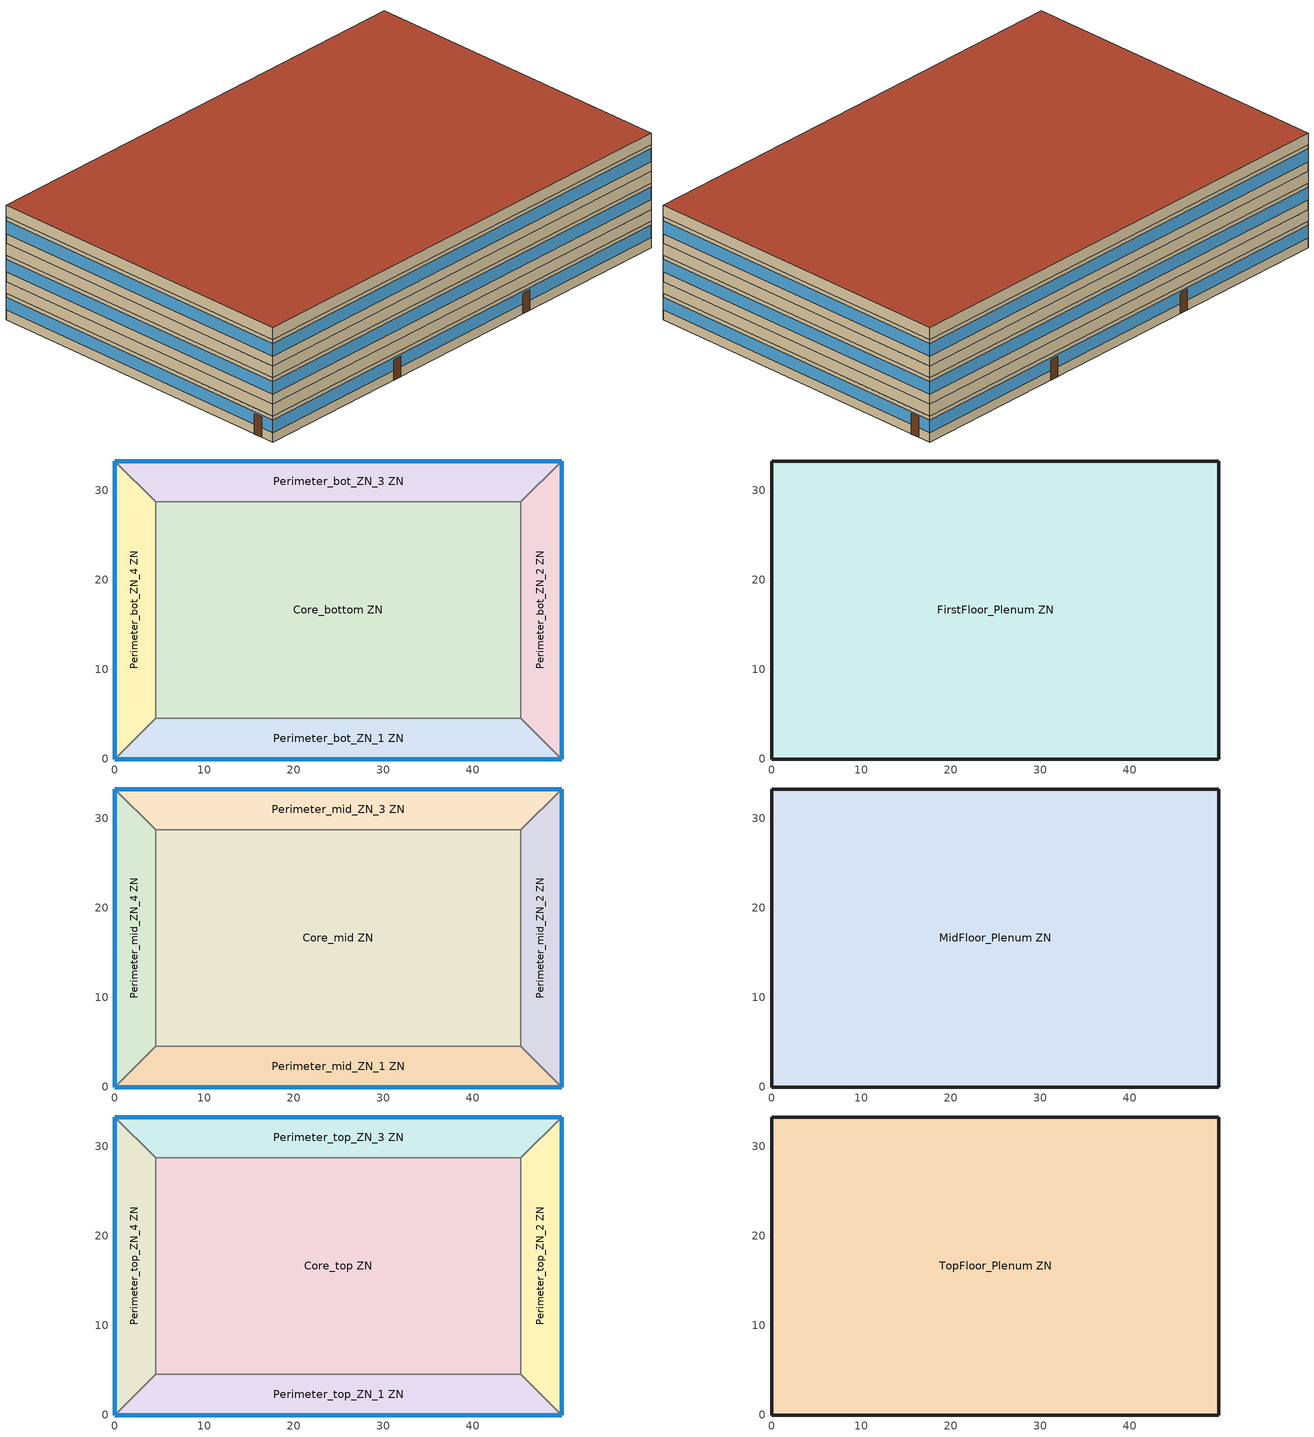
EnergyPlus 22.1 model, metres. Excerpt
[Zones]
Core_bottom ZN
 floor ground (Foundation F 126 Perim 0 Area 98354): 45.34,28.7 45.34,4.57 4.57,4.57 4.57,28.7 z0
 wall to Perimeter_bot_ZN_2 ZN (Typical Interior Wall): 45.34,4.57 45.34,28.7 z0:2.74
 wall to Perimeter_bot_ZN_3 ZN (Typical Interior Wall): 45.34,28.7 4.57,28.7 z0:2.74
 wall to Perimeter_bot_ZN_1 ZN (Typical Interior Wall): 4.57,4.57 45.34,4.57 z0:2.74
 wall to Perimeter_bot_ZN_4 ZN (Typical Interior Wall): 4.57,28.7 4.57,4.57 z0:2.74
Perimeter_bot_ZN_1 ZN
 floor ground (Foundation F 126 Perim 4991 Area 20734): 45.34,4.57 49.91,0 0,0 4.57,4.57 z0
 wall outside (Typical Insulated Steel Framed Exterior Wall R-11.9): 0,0 49.91,0 z0:2.74
 wall to Perimeter_bot_ZN_2 ZN (Typical Interior Wall): 49.91,0 45.34,4.57 z0:2.74
 wall to Perimeter_bot_ZN_4 ZN (Typical Interior Wall): 4.57,4.57 0,0 z0:2.74
 window (U 0.54 SHGC 0.25 Simple Glazing Window U-0.54 SHGC 0.25): 0,0 49.91,0 z1.02:2.33
 door (Typical Insulated Metal Door R-2.7): 15.98,0 16.9,0 / 33.01,0 33.93,0 z0:2.13
Perimeter_bot_ZN_2 ZN
 floor ground (Foundation F 126 Perim 3327 Area 13126): 49.91,33.27 49.91,0 45.34,4.57 45.34,28.7 z0
 wall outside (Typical Insulated Steel Framed Exterior Wall R-11.9): 49.91,0 49.91,33.27 z0:2.74
 wall to Perimeter_bot_ZN_3 ZN (Typical Interior Wall): 49.91,33.27 45.34,28.7 z0:2.74
 window (U 0.54 SHGC 0.25 Simple Glazing Window U-0.54 SHGC 0.25): 49.91,0 49.91,33.27 z1.02:2.33
 door (Typical Insulated Metal Door R-2.7): 49.91,30.99 49.91,31.9 z0:2.13
Perimeter_bot_ZN_3 ZN
 floor ground (Foundation F 126 Perim 4991 Area 20734): 49.91,33.27 45.34,28.7 4.57,28.7 0,33.27 z0
 wall outside (Typical Insulated Steel Framed Exterior Wall R-11.9): 49.91,33.27 0,33.27 z0:2.74
 wall to Perimeter_bot_ZN_4 ZN (Typical Interior Wall): 0,33.27 4.57,28.7 z0:2.74
 window (U 0.54 SHGC 0.25 Simple Glazing Window U-0.54 SHGC 0.25): 49.91,33.27 0,33.27 z1.02:2.33
 door (Typical Insulated Metal Door R-2.7): 33.94,33.27 33.03,33.27 / 16.84,33.27 15.93,33.27 z0:2.13
Perimeter_bot_ZN_4 ZN
 floor ground (Foundation F 126 Perim 3327 Area 13125): 0,33.27 4.57,28.7 4.57,4.57 0,0 z0
 wall outside (Typical Insulated Steel Framed Exterior Wall R-11.9): 0,33.27 0,0 z0:2.74
 window (U 0.54 SHGC 0.25 Simple Glazing Window U-0.54 SHGC 0.25): 0,33.27 0,0 z1.02:2.33
 door (Typical Insulated Metal Door R-2.7): 0,2.28 0,1.37 z0:2.13
FirstFloor_Plenum ZN
 floor to Perimeter_bot_ZN_1 ZN (Plenum Acoustical Tile): 45.34,4.57 49.91,0 0,0 4.57,4.57 z2.74
 floor to Perimeter_bot_ZN_2 ZN (Plenum Acoustical Tile): 49.91,33.27 49.91,0 45.34,4.57 45.34,28.7 z2.74
 floor to Perimeter_bot_ZN_3 ZN (Plenum Acoustical Tile): 49.91,33.27 45.34,28.7 4.57,28.7 0,33.27 z2.74
 floor to Perimeter_bot_ZN_4 ZN (Plenum Acoustical Tile): 0,33.27 4.57,28.7 4.57,4.57 0,0 z2.74
 floor to Core_bottom ZN (Plenum Acoustical Tile): 45.34,28.7 45.34,4.57 4.57,4.57 4.57,28.7 z2.74
 wall outside (Typical Insulated Steel Framed Exterior Wall R-11.9): 49.91,0 49.91,33.27 0,33.27 0,0 49.91,0 z2.74:3.96
Core_mid ZN
 floor to FirstFloor_Plenum ZN (Typical Interior Floor): 45.34,28.7 45.34,4.57 4.57,4.57 4.57,28.7 z3.96
 wall to Perimeter_mid_ZN_2 ZN (Typical Interior Wall): 45.34,4.57 45.34,28.7 z3.96:6.71
 wall to Perimeter_mid_ZN_3 ZN (Typical Interior Wall): 45.34,28.7 4.57,28.7 z3.96:6.71
 wall to Perimeter_mid_ZN_1 ZN (Typical Interior Wall): 4.57,4.57 45.34,4.57 z3.96:6.71
 wall to Perimeter_mid_ZN_4 ZN (Typical Interior Wall): 4.57,28.7 4.57,4.57 z3.96:6.71
Perimeter_mid_ZN_1 ZN
 floor to FirstFloor_Plenum ZN (Typical Interior Floor): 45.34,4.57 49.91,0 0,0 4.57,4.57 z3.96
 wall outside (Typical Insulated Steel Framed Exterior Wall R-11.9): 0,0 49.91,0 z3.96:6.71
 wall to Perimeter_mid_ZN_2 ZN (Typical Interior Wall): 49.91,0 45.34,4.57 z3.96:6.71
 wall to Perimeter_mid_ZN_4 ZN (Typical Interior Wall): 4.57,4.57 0,0 z3.96:6.71
 window (U 0.54 SHGC 0.25 Simple Glazing Window U-0.54 SHGC 0.25): 0,0 49.91,0 z4.98:6.29
Perimeter_mid_ZN_2 ZN
 floor to FirstFloor_Plenum ZN (Typical Interior Floor): 49.91,33.27 49.91,0 45.34,4.57 45.34,28.7 z3.96
 wall outside (Typical Insulated Steel Framed Exterior Wall R-11.9): 49.91,0 49.91,33.27 z3.96:6.71
 wall to Perimeter_mid_ZN_3 ZN (Typical Interior Wall): 49.91,33.27 45.34,28.7 z3.96:6.71
 window (U 0.54 SHGC 0.25 Simple Glazing Window U-0.54 SHGC 0.25): 49.91,0 49.91,33.27 z4.98:6.29
Perimeter_mid_ZN_3 ZN
 floor to FirstFloor_Plenum ZN (Typical Interior Floor): 49.91,33.27 45.34,28.7 4.57,28.7 0,33.27 z3.96
 wall outside (Typical Insulated Steel Framed Exterior Wall R-11.9): 49.91,33.27 0,33.27 z3.96:6.71
 wall to Perimeter_mid_ZN_4 ZN (Typical Interior Wall): 0,33.27 4.57,28.7 z3.96:6.71
 window (U 0.54 SHGC 0.25 Simple Glazing Window U-0.54 SHGC 0.25): 49.91,33.27 0,33.27 z4.98:6.29
Perimeter_mid_ZN_4 ZN
 floor to FirstFloor_Plenum ZN (Typical Interior Floor): 0,33.27 4.57,28.7 4.57,4.57 0,0 z3.96
 wall outside (Typical Insulated Steel Framed Exterior Wall R-11.9): 0,33.27 0,0 z3.96:6.71
 window (U 0.54 SHGC 0.25 Simple Glazing Window U-0.54 SHGC 0.25): 0,33.27 0,0 z4.98:6.29
MidFloor_Plenum ZN
 floor to Perimeter_mid_ZN_1 ZN (Plenum Acoustical Tile): 45.34,4.57 49.91,0 0,0 4.57,4.57 z6.71
 floor to Perimeter_mid_ZN_2 ZN (Plenum Acoustical Tile): 49.91,33.27 49.91,0 45.34,4.57 45.34,28.7 z6.71
 floor to Perimeter_mid_ZN_3 ZN (Plenum Acoustical Tile): 49.91,33.27 45.34,28.7 4.57,28.7 0,33.27 z6.71
 floor to Perimeter_mid_ZN_4 ZN (Plenum Acoustical Tile): 0,33.27 4.57,28.7 4.57,4.57 0,0 z6.71
 floor to Core_mid ZN (Plenum Acoustical Tile): 45.34,28.7 45.34,4.57 4.57,4.57 4.57,28.7 z6.71
 wall outside (Typical Insulated Steel Framed Exterior Wall R-11.9): 49.91,0 49.91,33.27 0,33.27 0,0 49.91,0 z6.71:7.92
Core_top ZN
 floor to MidFloor_Plenum ZN (Typical Interior Floor): 45.34,28.7 45.34,4.57 4.57,4.57 4.57,28.7 z7.92
 wall to Perimeter_top_ZN_2 ZN (Typical Interior Wall): 45.34,4.57 45.34,28.7 z7.92:10.67
 wall to Perimeter_top_ZN_3 ZN (Typical Interior Wall): 45.34,28.7 4.57,28.7 z7.92:10.67
 wall to Perimeter_top_ZN_1 ZN (Typical Interior Wall): 4.57,4.57 45.34,4.57 z7.92:10.67
 wall to Perimeter_top_ZN_4 ZN (Typical Interior Wall): 4.57,28.7 4.57,4.57 z7.92:10.67
Perimeter_top_ZN_1 ZN
 floor to MidFloor_Plenum ZN (Typical Interior Floor): 45.34,4.57 49.91,0 0,0 4.57,4.57 z7.92
 wall outside (Typical Insulated Steel Framed Exterior Wall R-11.9): 0,0 49.91,0 z7.92:10.67
 wall to Perimeter_top_ZN_2 ZN (Typical Interior Wall): 49.91,0 45.34,4.57 z7.92:10.67
 wall to Perimeter_top_ZN_4 ZN (Typical Interior Wall): 4.57,4.57 0,0 z7.92:10.67
 window (U 0.54 SHGC 0.25 Simple Glazing Window U-0.54 SHGC 0.25): 0,0 49.91,0 z8.95:10.25
Perimeter_top_ZN_2 ZN
 floor to MidFloor_Plenum ZN (Typical Interior Floor): 49.91,33.27 49.91,0 45.34,4.57 45.34,28.7 z7.92
 wall outside (Typical Insulated Steel Framed Exterior Wall R-11.9): 49.91,0 49.91,33.27 z7.92:10.67
 wall to Perimeter_top_ZN_3 ZN (Typical Interior Wall): 49.91,33.27 45.34,28.7 z7.92:10.67
 window (U 0.54 SHGC 0.25 Simple Glazing Window U-0.54 SHGC 0.25): 49.91,0 49.91,33.27 z8.95:10.25
Perimeter_top_ZN_3 ZN
 floor to MidFloor_Plenum ZN (Typical Interior Floor): 49.91,33.27 45.34,28.7 4.57,28.7 0,33.27 z7.92
 wall outside (Typical Insulated Steel Framed Exterior Wall R-11.9): 49.91,33.27 0,33.27 z7.92:10.67
 wall to Perimeter_top_ZN_4 ZN (Typical Interior Wall): 0,33.27 4.57,28.7 z7.92:10.67
 window (U 0.54 SHGC 0.25 Simple Glazing Window U-0.54 SHGC 0.25): 49.91,33.27 0,33.27 z8.95:10.25
Perimeter_top_ZN_4 ZN
 floor to MidFloor_Plenum ZN (Typical Interior Floor): 0,33.27 4.57,28.7 4.57,4.57 0,0 z7.92
 wall outside (Typical Insulated Steel Framed Exterior Wall R-11.9): 0,33.27 0,0 z7.92:10.67
 window (U 0.54 SHGC 0.25 Simple Glazing Window U-0.54 SHGC 0.25): 0,33.27 0,0 z8.95:10.25
TopFloor_Plenum ZN
 floor to Perimeter_top_ZN_1 ZN (Plenum Acoustical Tile): 45.34,4.57 49.91,0 0,0 4.57,4.57 z10.67
 floor to Perimeter_top_ZN_2 ZN (Plenum Acoustical Tile): 49.91,33.27 49.91,0 45.34,4.57 45.34,28.7 z10.67
 floor to Perimeter_top_ZN_3 ZN (Plenum Acoustical Tile): 49.91,33.27 45.34,28.7 4.57,28.7 0,33.27 z10.67
 floor to Perimeter_top_ZN_4 ZN (Plenum Acoustical Tile): 0,33.27 4.57,28.7 4.57,4.57 0,0 z10.67
 floor to Core_top ZN (Plenum Acoustical Tile): 45.34,28.7 45.34,4.57 4.57,4.57 4.57,28.7 z10.67
 wall outside (Typical Insulated Steel Framed Exterior Wall R-11.9): 49.91,0 49.91,33.27 0,33.27 0,0 49.91,0 z10.67:11.89
 roof outside (Typical IEAD Roof - Highly Reflective R-25.64): 49.91,0 49.91,33.27 0,33.27 0,0 z11.89
[Building]
-MediumOffice-ASHRAE 169-2013-2A created: 2022-11-18 11:28:41 -0500: North Axis {deg}=0; Terrain=City; Solar Distribution=FullInteriorAndExterior; Maximum Number of Warmup Days=25
[Site:Location]
Tucscon-Davis-Monthan AFB: Latitude {deg}=32.167; Longitude {deg}=-110.883; Time Zone {hr}=-7; Elevation {m}=809
[Site:GroundTemperature:FCfactorMethod]
January Ground Temperature {C}=24.2; February Ground Temperature {C}=18.9; March Ground Temperature {C}=15.7; April Ground Temperature {C}=13.6; May Ground Temperature {C}=15.5; June Ground Temperature {C}=17.1; July Ground Temperature {C}=21.2; August Ground Temperature {C}=26.9; September Ground Temperature {C}=27.6; October Ground Temperature {C}=27.9; November Ground Temperature {C}=27.4; December Ground Temperature {C}=26.2
[Site:WaterMainsTemperature]
Calculation Method=Correlation; Annual Average Outdoor Air Temperature {C}=21.85; Maximum Difference In Monthly Average Outdoor Air Temperatures {deltaC}=14.3
[SizingPeriod:DesignDay] Day of Month=21; Dry-Bulb Temperature Range Modifier Type=DefaultMultipliers; Barometric Pressure {Pa}=91976; Rain Indicator=No; Snow Indicator=No; Daylight Saving Time Indicator=No; Begin Environment Reset Mode=FullResetAtBeginEnvironment
Name | Month | Day Type | Maximum Dry-Bulb Temperature {C} | Daily Dry-Bulb Temperature Range {deltaC} | Humidity Condition Type | Wetbulb or DewPoint at Maximum Dry-Bulb {C} | Wind Speed {m/s} | Wind Direction {deg} | Solar Model Indicator | ASHRAE Clear Sky Optical Depth for Beam Irradiance (taub) | ASHRAE Clear Sky Optical Depth for Diffuse Irradiance (taud) | Enthalpy at Maximum Dry-Bulb {J/kg} | Sky Clearness
Tucscon-Davis-Monthan AFB Ann Clg .4% Condns DB=>MWB | 7 | SummerDesignDay | 40.7 | 12.9 | Wetbulb | 18.5 | 5 | 310 | ASHRAETau | 0.391 | 2.406
Tucscon-Davis-Monthan AFB Ann Clg .4% Condns DP=>MDB | 7 | SummerDesignDay | 24.5 | 12.9 | Dewpoint | 21.3 | 5 | 310 | ASHRAETau | 0.391 | 2.406
Tucscon-Davis-Monthan AFB Ann Clg .4% Condns Enth=>MDB | 7 | SummerDesignDay | 29.2 | 12.9 | Enthalpy |  | 5 | 310 | ASHRAETau | 0.391 | 2.406 | 71100
Tucscon-Davis-Monthan AFB Ann Clg .4% Condns WB=>MDB | 7 | SummerDesignDay | 29.6 | 12.9 | Wetbulb | 22.7 | 5 | 310 | ASHRAETau | 0.391 | 2.406
Tucscon-Davis-Monthan AFB Ann Clg 1% Condns DB=>MWB | 7 | SummerDesignDay | 39.5 | 12.9 | Wetbulb | 18.4 | 5 | 310 | ASHRAETau | 0.391 | 2.406
Tucscon-Davis-Monthan AFB Ann Clg 1% Condns DP=>MDB | 7 | SummerDesignDay | 24.8 | 12.9 | Dewpoint | 20.4 | 5 | 310 | ASHRAETau | 0.391 | 2.406
Tucscon-Davis-Monthan AFB Ann Clg 1% Condns Enth=>MDB | 7 | SummerDesignDay | 29.6 | 12.9 | Enthalpy |  | 5 | 310 | ASHRAETau | 0.391 | 2.406 | 69100
Tucscon-Davis-Monthan AFB Ann Clg 1% Condns WB=>MDB | 7 | SummerDesignDay | 29.9 | 12.9 | Wetbulb | 22.2 | 5 | 310 | ASHRAETau | 0.391 | 2.406
Tucscon-Davis-Monthan AFB Ann Clg 2% Condns DB=>MWB | 7 | SummerDesignDay | 38.2 | 12.9 | Wetbulb | 18.2 | 5 | 310 | ASHRAETau | 0.391 | 2.406
Tucscon-Davis-Monthan AFB Ann Clg 2% Condns DP=>MDB | 7 | SummerDesignDay | 25.3 | 12.9 | Dewpoint | 19.7 | 5 | 310 | ASHRAETau | 0.391 | 2.406
Tucscon-Davis-Monthan AFB Ann Clg 2% Condns Enth=>MDB | 7 | SummerDesignDay | 29.8 | 12.9 | Enthalpy |  | 5 | 310 | ASHRAETau | 0.391 | 2.406 | 67400
Tucscon-Davis-Monthan AFB Ann Clg 2% Condns WB=>MDB | 7 | SummerDesignDay | 30.1 | 12.9 | Wetbulb | 21.8 | 5 | 310 | ASHRAETau | 0.391 | 2.406
Tucscon-Davis-Monthan AFB Ann Htg 99% Condns DB | 12 | WinterDesignDay | 1.7 | 0 | Wetbulb | 1.7 | 2.5 | 150 | ASHRAEClearSky |  |  |  | 0
Tucscon-Davis-Monthan AFB Ann Htg 99.6% Condns DB | 12 | WinterDesignDay | 0.1 | 0 | Wetbulb | 0.1 | 2.5 | 150 | ASHRAEClearSky |  |  |  | 0
Tucscon-Davis-Monthan AFB Ann Htg Wind 99% Condns WS=>MCDB | 12 | WinterDesignDay | 14.4 | 0 | Wetbulb | 14.4 | 9.1 | 150 | ASHRAEClearSky |  |  |  | 0
Tucscon-Davis-Monthan AFB Ann Htg Wind 99.6% Condns WS=>MCDB | 12 | WinterDesignDay | 16.2 | 0 | Wetbulb | 16.2 | 10.6 | 150 | ASHRAEClearSky |  |  |  | 0
Tucscon-Davis-Monthan AFB Ann Hum_n 99% Condns DP=>MCDB | 12 | WinterDesignDay | 18.4 | 0 | Dewpoint | -15.2 | 2.5 | 150 | ASHRAEClearSky |  |  |  | 0
Tucscon-Davis-Monthan AFB Ann Hum_n 99.6% Condns DP=>MCDB | 12 | WinterDesignDay | 17.5 | 0 | Dewpoint | -17.7 | 2.5 | 150 | ASHRAEClearSky |  |  |  | 0
Tucscon-Davis-Monthan AFB April .4% Condns DB=>MCWB | 4 | SummerDesignDay | 35 | 16 | Wetbulb | 14.1 | 3.7 | 310 | ASHRAETau | 0.297 | 2.495
Tucscon-Davis-Monthan AFB April .4% Condns WB=>MCDB | 4 | SummerDesignDay | 30.9 | 16 | Wetbulb | 15.4 | 3.7 | 310 | ASHRAETau | 0.297 | 2.495
Tucscon-Davis-Monthan AFB April 2% Condns DB=>MCWB | 4 | SummerDesignDay | 32.8 | 16 | Wetbulb | 13.4 | 3.7 | 310 | ASHRAETau | 0.297 | 2.495
Tucscon-Davis-Monthan AFB April 2% Condns WB=>MCDB | 4 | SummerDesignDay | 29.9 | 16 | Wetbulb | 14.3 | 3.7 | 310 | ASHRAETau | 0.297 | 2.495
Tucscon-Davis-Monthan AFB April 5% Condns DB=>MCWB | 4 | SummerDesignDay | 31.2 | 18.1 | Wetbulb | 12.8 | 3.7 | 310 | ASHRAETau | 0.297 | 2.495
Tucscon-Davis-Monthan AFB August .4% Condns DB=>MCWB | 8 | SummerDesignDay | 41.2 | 12.9 | Wetbulb | 20.3 | 3.3 | 310 | ASHRAETau | 0.378 | 2.431
Tucscon-Davis-Monthan AFB August .4% Condns WB=>MCDB | 8 | SummerDesignDay | 29.4 | 12.9 | Wetbulb | 23.4 | 3.3 | 310 | ASHRAETau | 0.378 | 2.431
Tucscon-Davis-Monthan AFB August 2% Condns DB=>MCWB | 8 | SummerDesignDay | 39.6 | 12.9 | Wetbulb | 20 | 3.3 | 310 | ASHRAETau | 0.378 | 2.431
Tucscon-Davis-Monthan AFB August 2% Condns WB=>MCDB | 8 | SummerDesignDay | 29.8 | 12.9 | Wetbulb | 22.8 | 3.3 | 310 | ASHRAETau | 0.378 | 2.431
Tucscon-Davis-Monthan AFB August 5% Condns DB=>MCWB | 8 | SummerDesignDay | 38 | 14.7 | Wetbulb | 19.9 | 3.3 | 310 | ASHRAETau | 0.378 | 2.431
Tucscon-Davis-Monthan AFB December .4% Condns DB=>MCWB | 12 | SummerDesignDay | 25.3 | 13.1 | Wetbulb | 10.7 | 3.1 | 310 | ASHRAETau | 0.261 | 2.628
Tucscon-Davis-Monthan AFB December .4% Condns WB=>MCDB | 12 | SummerDesignDay | 17.2 | 13.1 | Wetbulb | 13.8 | 3.1 | 310 | ASHRAETau | 0.261 | 2.628
Tucscon-Davis-Monthan AFB December 2% Condns DB=>MCWB | 12 | SummerDesignDay | 23.2 | 13.1 | Wetbulb | 10.4 | 3.1 | 310 | ASHRAETau | 0.261 | 2.628
Tucscon-Davis-Monthan AFB December 2% Condns WB=>MCDB | 12 | SummerDesignDay | 19.4 | 13.1 | Wetbulb | 12.2 | 3.1 | 310 | ASHRAETau | 0.261 | 2.628
Tucscon-Davis-Monthan AFB December 5% Condns DB=>MCWB | 12 | SummerDesignDay | 21.3 | 15.5 | Wetbulb | 9.9 | 3.1 | 310 | ASHRAETau | 0.261 | 2.628
Tucscon-Davis-Monthan AFB February .4% Condns DB=>MCWB | 2 | SummerDesignDay | 28 | 13.8 | Wetbulb | 11.2 | 3.2 | 310 | ASHRAETau | 0.266 | 2.628
Tucscon-Davis-Monthan AFB February .4% Condns WB=>MCDB | 2 | SummerDesignDay | 18.7 | 13.8 | Wetbulb | 14.2 | 3.2 | 310 | ASHRAETau | 0.266 | 2.628
Tucscon-Davis-Monthan AFB February 2% Condns DB=>MCWB | 2 | SummerDesignDay | 25.9 | 13.8 | Wetbulb | 10.7 | 3.2 | 310 | ASHRAETau | 0.266 | 2.628
Tucscon-Davis-Monthan AFB February 2% Condns WB=>MCDB | 2 | SummerDesignDay | 19.6 | 13.8 | Wetbulb | 12.8 | 3.2 | 310 | ASHRAETau | 0.266 | 2.628
Tucscon-Davis-Monthan AFB February 5% Condns DB=>MCWB | 2 | SummerDesignDay | 23.9 | 17.3 | Wetbulb | 10.3 | 3.2 | 310 | ASHRAETau | 0.266 | 2.628
Tucscon-Davis-Monthan AFB January .4% Condns DB=>MCWB | 1 | SummerDesignDay | 26.2 | 13.6 | Wetbulb | 10.8 | 3.1 | 310 | ASHRAETau | 0.262 | 2.634
Tucscon-Davis-Monthan AFB January .4% Condns WB=>MCDB | 1 | SummerDesignDay | 17.7 | 13.6 | Wetbulb | 13.8 | 3.1 | 310 | ASHRAETau | 0.262 | 2.634
Tucscon-Davis-Monthan AFB January 2% Condns DB=>MCWB | 1 | SummerDesignDay | 23.8 | 13.6 | Wetbulb | 10 | 3.1 | 310 | ASHRAETau | 0.262 | 2.634
Tucscon-Davis-Monthan AFB January 2% Condns WB=>MCDB | 1 | SummerDesignDay | 18.3 | 13.6 | Wetbulb | 12.1 | 3.1 | 310 | ASHRAETau | 0.262 | 2.634
Tucscon-Davis-Monthan AFB January 5% Condns DB=>MCWB | 1 | SummerDesignDay | 21.9 | 16.4 | Wetbulb | 9.5 | 3.1 | 310 | ASHRAETau | 0.262 | 2.634
Tucscon-Davis-Monthan AFB July .4% Condns DB=>MCWB | 7 | SummerDesignDay | 42.4 | 12.9 | Wetbulb | 19.1 | 3.5 | 310 | ASHRAETau | 0.391 | 2.406
Tucscon-Davis-Monthan AFB July .4% Condns WB=>MCDB | 7 | SummerDesignDay | 28.8 | 12.9 | Wetbulb | 23.4 | 3.5 | 310 | ASHRAETau | 0.391 | 2.406
Tucscon-Davis-Monthan AFB July 2% Condns DB=>MCWB | 7 | SummerDesignDay | 40.5 | 12.9 | Wetbulb | 19.1 | 3.5 | 310 | ASHRAETau | 0.391 | 2.406
Tucscon-Davis-Monthan AFB July 2% Condns WB=>MCDB | 7 | SummerDesignDay | 29.3 | 12.9 | Wetbulb | 22.6 | 3.5 | 310 | ASHRAETau | 0.391 | 2.406
Tucscon-Davis-Monthan AFB July 5% Condns DB=>MCWB | 7 | SummerDesignDay | 39.1 | 15 | Wetbulb | 19.4 | 3.5 | 310 | ASHRAETau | 0.391 | 2.406
Tucscon-Davis-Monthan AFB June .4% Condns DB=>MCWB | 6 | SummerDesignDay | 42.5 | 16.2 | Wetbulb | 18.1 | 3.6 | 310 | ASHRAETau | 0.332 | 2.439
Tucscon-Davis-Monthan AFB June .4% Condns WB=>MCDB | 6 | SummerDesignDay | 29.5 | 16.2 | Wetbulb | 22.5 | 3.6 | 310 | ASHRAETau | 0.332 | 2.439
Tucscon-Davis-Monthan AFB June 2% Condns DB=>MCWB | 6 | SummerDesignDay | 40.8 | 16.2 | Wetbulb | 17.4 | 3.6 | 310 | ASHRAETau | 0.332 | 2.439
Tucscon-Davis-Monthan AFB June 2% Condns WB=>MCDB | 6 | SummerDesignDay | 31.3 | 16.2 | Wetbulb | 20.8 | 3.6 | 310 | ASHRAETau | 0.332 | 2.439
Tucscon-Davis-Monthan AFB June 5% Condns DB=>MCWB | 6 | SummerDesignDay | 39.7 | 17.1 | Wetbulb | 17.2 | 3.6 | 310 | ASHRAETau | 0.332 | 2.439
Tucscon-Davis-Monthan AFB March .4% Condns DB=>MCWB | 3 | SummerDesignDay | 31.5 | 15.3 | Wetbulb | 12.6 | 3.4 | 310 | ASHRAETau | 0.287 | 2.536
Tucscon-Davis-Monthan AFB March .4% Condns WB=>MCDB | 3 | SummerDesignDay | 25.4 | 15.3 | Wetbulb | 14.3 | 3.4 | 310 | ASHRAETau | 0.287 | 2.536
Tucscon-Davis-Monthan AFB March 2% Condns DB=>MCWB | 3 | SummerDesignDay | 29.3 | 15.3 | Wetbulb | 12.1 | 3.4 | 310 | ASHRAETau | 0.287 | 2.536
Tucscon-Davis-Monthan AFB March 2% Condns WB=>MCDB | 3 | SummerDesignDay | 24.7 | 15.3 | Wetbulb | 13.1 | 3.4 | 310 | ASHRAETau | 0.287 | 2.536
Tucscon-Davis-Monthan AFB March 5% Condns DB=>MCWB | 3 | SummerDesignDay | 27.7 | 17.8 | Wetbulb | 11.5 | 3.4 | 310 | ASHRAETau | 0.287 | 2.536
Tucscon-Davis-Monthan AFB May .4% Condns DB=>MCWB | 5 | SummerDesignDay | 39 | 16.4 | Wetbulb | 15.8 | 3.6 | 310 | ASHRAETau | 0.309 | 2.499
Tucscon-Davis-Monthan AFB May .4% Condns WB=>MCDB | 5 | SummerDesignDay | 32.3 | 16.4 | Wetbulb | 17.5 | 3.6 | 310 | ASHRAETau | 0.309 | 2.499
Tucscon-Davis-Monthan AFB May 2% Condns DB=>MCWB | 5 | SummerDesignDay | 37.2 | 16.4 | Wetbulb | 15.2 | 3.6 | 310 | ASHRAETau | 0.309 | 2.499
Tucscon-Davis-Monthan AFB May 2% Condns WB=>MCDB | 5 | SummerDesignDay | 32.5 | 16.4 | Wetbulb | 16.3 | 3.6 | 310 | ASHRAETau | 0.309 | 2.499
Tucscon-Davis-Monthan AFB May 5% Condns DB=>MCWB | 5 | SummerDesignDay | 35.3 | 18 | Wetbulb | 14.6 | 3.6 | 310 | ASHRAETau | 0.309 | 2.499
Tucscon-Davis-Monthan AFB November .4% Condns DB=>MCWB | 11 | SummerDesignDay | 31.2 | 14.1 | Wetbulb | 13.4 | 3.3 | 310 | ASHRAETau | 0.272 | 2.601
Tucscon-Davis-Monthan AFB November .4% Condns WB=>MCDB | 11 | SummerDesignDay | 21.4 | 14.1 | Wetbulb | 16 | 3.3 | 310 | ASHRAETau | 0.272 | 2.601
Tucscon-Davis-Monthan AFB November 2% Condns DB=>MCWB | 11 | SummerDesignDay | 28.9 | 14.1 | Wetbulb | 12.8 | 3.3 | 310 | ASHRAETau | 0.272 | 2.601
Tucscon-Davis-Monthan AFB November 2% Condns WB=>MCDB | 11 | SummerDesignDay | 23.7 | 14.1 | Wetbulb | 14.7 | 3.3 | 310 | ASHRAETau | 0.272 | 2.601
Tucscon-Davis-Monthan AFB November 5% Condns DB=>MCWB | 11 | SummerDesignDay | 27.1 | 16.3 | Wetbulb | 12.4 | 3.3 | 310 | ASHRAETau | 0.272 | 2.601
Tucscon-Davis-Monthan AFB October .4% Condns DB=>MCWB | 10 | SummerDesignDay | 35.9 | 14.5 | Wetbulb | 16.1 | 3.3 | 310 | ASHRAETau | 0.299 | 2.567
Tucscon-Davis-Monthan AFB October .4% Condns WB=>MCDB | 10 | SummerDesignDay | 24.9 | 14.5 | Wetbulb | 20.5 | 3.3 | 310 | ASHRAETau | 0.299 | 2.567
Tucscon-Davis-Monthan AFB October 2% Condns DB=>MCWB | 10 | SummerDesignDay | 33.9 | 14.5 | Wetbulb | 15.8 | 3.3 | 310 | ASHRAETau | 0.299 | 2.567
Tucscon-Davis-Monthan AFB October 2% Condns WB=>MCDB | 10 | SummerDesignDay | 26.9 | 14.5 | Wetbulb | 18.9 | 3.3 | 310 | ASHRAETau | 0.299 | 2.567
[Material]
Name | Roughness | Thickness {m} | Conductivity {W/m-K} | Density {kg/m3} | Specific Heat {J/kg-K} | Thermal Absorptance | Solar Absorptance | Visible Absorptance
100mm Normalweight concrete floor | MediumSmooth | 0.1016 | 2.31 | 2322 | 832 | 0.9 | 0.7 | 0.7
25mm Stucco | Smooth | 0.0254 | 0.72 | 1856 | 840 | 0.9 | 0.7 | 0.7
5/8 in. Gypsum Board | MediumSmooth | 0.0159 | 0.16 | 800 | 1090 | 0.9 | 0.7 | 0.7
Acoustic Tile - 1/2 in. | MediumSmooth | 0.0127 | 0.0576335 | 288.332 | 795.492 | 0.9 | 0 | 0
F08 Metal surface; Metal Roof Surface | Smooth | 0.0008 | 45.28 | 7824 | 500 | 0.9 | 0.7 | 0.7
G01 13mm gypsum board | Smooth | 0.0127 | 0.16 | 800 | 1090 | 0.9 | 0.7 | 0.5
Roof Membrane - Highly Reflective | VeryRough | 0.0095 | 0.16 | 1121.29 | 1460 | 0.75 | 0.45 | 0.7
Std Wood 6inch | MediumSmooth | 0.15 | 0.12 | 540 | 1210 | 0.9 | 0.7 | 0.7
[Material:NoMass] Thermal Absorptance=0.9; Solar Absorptance=0.7
Name | Roughness | Thermal Resistance {m2-K/W} | Visible Absorptance
CP02 CARPET PAD | VeryRough | 0.21648 | 0.8
Typical Insulation R-1.85 | Smooth | 0.326262 | 0.7
Typical Insulation R-24.52 | Smooth | 4.31889 | 0.7
Typical Insulation R-9.73 | Smooth | 1.71283 | 0.7
[WindowMaterial:SimpleGlazingSystem]
U 0.54 SHGC 0.25 Simple Glazing U-0.54 SHGC 0.25: U-Factor {W/m2-K}=3.06626; Solar Heat Gain Coefficient=0.25
[Construction]
InteriorFurnishings: Std Wood 6inch
Plenum Acoustical Tile: Acoustic Tile - 1/2 in.
Typical IEAD Roof - Highly Reflective R-25.64: Roof Membrane - Highly Reflective, Typical Insulation R-24.52, Metal Roof Surface
Typical Insulated Metal Door R-2.7: F08 Metal surface, Typical Insulation R-1.85
Typical Insulated Steel Framed Exterior Wall R-11.9: 25mm Stucco, 5/8 in. Gypsum Board, Typical Insulation R-9.73, 5/8 in. Gypsum Board
Typical Interior Floor: 100mm Normalweight concrete floor, CP02 CARPET PAD
Typical Interior Wall: G01 13mm gypsum board, G01 13mm gypsum board
U 0.54 SHGC 0.25 Simple Glazing Window U-0.54 SHGC 0.25: U 0.54 SHGC 0.25 Simple Glazing U-0.54 SHGC 0.25
[Construction:FfactorGroundFloor] F-Factor {W/m-K}=1.26344
Name | Area {m2} | PerimeterExposed {m}
Foundation F 126 Perim 0 Area 98354 | 983.537 | 0
Foundation F 126 Perim 3327 Area 13125 | 131.254 | 33.2738
Foundation F 126 Perim 3327 Area 13126 | 131.262 | 33.2738
Foundation F 126 Perim 4991 Area 20734 | 207.338 | 49.911
[Zone] Multiplier=1
Name | Part of Total Floor Area
Core_bottom ZN; Core_mid ZN; Core_top ZN; Perimeter_bot_ZN_1 ZN; Perimeter_bot_ZN_2 ZN; Perimeter_bot_ZN_3 ZN; Perimeter_bot_ZN_4 ZN; Perimeter_mid_ZN_1 ZN; Perimeter_mid_ZN_2 ZN; Perimeter_mid_ZN_3 ZN; Perimeter_mid_ZN_4 ZN; Perimeter_top_ZN_1 ZN; Perimeter_top_ZN_2 ZN; Perimeter_top_ZN_3 ZN; Perimeter_top_ZN_4 ZN | Yes
FirstFloor_Plenum ZN; MidFloor_Plenum ZN; TopFloor_Plenum ZN | No
[InternalMass] Construction=InteriorFurnishings
Name | Zone or ZoneList | Surface Area {m2}
Core_bottom Mass | Core_bottom ZN | 1967.07
Core_mid Mass | Core_mid ZN | 1967.07
Core_top Mass | Core_top ZN | 1967.07
FirstFloor_Plenum Mass | FirstFloor_Plenum ZN | 3321.46
MidFloor_Plenum Mass | MidFloor_Plenum ZN | 3321.46
Perimeter_bot_ZN_1 Mass | Perimeter_bot_ZN_1 ZN | 414.676
Perimeter_bot_ZN_2 Mass | Perimeter_bot_ZN_2 ZN | 262.524
Perimeter_bot_ZN_3 Mass | Perimeter_bot_ZN_3 ZN | 414.676
Perimeter_bot_ZN_4 Mass | Perimeter_bot_ZN_4 ZN | 262.507
Perimeter_mid_ZN_1 Mass | Perimeter_mid_ZN_1 ZN | 414.676
Perimeter_mid_ZN_2 Mass | Perimeter_mid_ZN_2 ZN | 262.524
Perimeter_mid_ZN_3 Mass | Perimeter_mid_ZN_3 ZN | 414.676
Perimeter_mid_ZN_4 Mass | Perimeter_mid_ZN_4 ZN | 262.507
Perimeter_top_ZN_1 Mass | Perimeter_top_ZN_1 ZN | 414.676
Perimeter_top_ZN_2 Mass | Perimeter_top_ZN_2 ZN | 262.524
Perimeter_top_ZN_3 Mass | Perimeter_top_ZN_3 ZN | 414.676
Perimeter_top_ZN_4 Mass | Perimeter_top_ZN_4 ZN | 262.507
TopFloor_Plenum Mass | TopFloor_Plenum ZN | 3321.46
[ElectricEquipment] Zone or ZoneList or Space or SpaceList=Core_bottom ZN; Fraction Radiant=0.5
Name | Schedule | Design Level Calculation Method | Watts per Person {W/person} | Design Level {W}
2 Elevator Fans | OfficeMedium ELEV_LIGHT_FAN_SCH_ADD_DF | Watts/Person | 0
2 Elevator Lift Motors | OfficeMedium BLDG_ELEVATORS | EquipmentLevel |  | 0
2 Elevator Lights | OfficeMedium ELEV_LIGHT_FAN_SCH_ADD_DF | EquipmentLevel |  | 0
[ZoneControl:Thermostat] Temperature Difference Between Cutout And Setpoint {deltaC}=0
Name | Zone or ZoneList | Control Type Schedule | Control 1
Core_bottom ZN Thermostat | Core_bottom ZN | Core_bottom ZN Thermostat Schedule | Office WholeBuilding - Md Office Thermostat 1
Core_mid ZN Thermostat | Core_mid ZN | Core_mid ZN Thermostat Schedule | Office WholeBuilding - Md Office Thermostat 2
Core_top ZN Thermostat | Core_top ZN | Core_top ZN Thermostat Schedule | Office WholeBuilding - Md Office Thermostat 3
Perimeter_bot_ZN_1 ZN Thermostat | Perimeter_bot_ZN_1 ZN | Perimeter_bot_ZN_1 ZN Thermostat Schedule | Office WholeBuilding - Md Office Thermostat 4
Perimeter_bot_ZN_2 ZN Thermostat | Perimeter_bot_ZN_2 ZN | Perimeter_bot_ZN_2 ZN Thermostat Schedule | Office WholeBuilding - Md Office Thermostat 5
Perimeter_bot_ZN_3 ZN Thermostat | Perimeter_bot_ZN_3 ZN | Perimeter_bot_ZN_3 ZN Thermostat Schedule | Office WholeBuilding - Md Office Thermostat 6
Perimeter_bot_ZN_4 ZN Thermostat | Perimeter_bot_ZN_4 ZN | Perimeter_bot_ZN_4 ZN Thermostat Schedule | Office WholeBuilding - Md Office Thermostat 7
Perimeter_mid_ZN_1 ZN Thermostat | Perimeter_mid_ZN_1 ZN | Perimeter_mid_ZN_1 ZN Thermostat Schedule | Office WholeBuilding - Md Office Thermostat 8
Perimeter_mid_ZN_2 ZN Thermostat | Perimeter_mid_ZN_2 ZN | Perimeter_mid_ZN_2 ZN Thermostat Schedule | Office WholeBuilding - Md Office Thermostat 9
Perimeter_mid_ZN_3 ZN Thermostat | Perimeter_mid_ZN_3 ZN | Perimeter_mid_ZN_3 ZN Thermostat Schedule | Office WholeBuilding - Md Office Thermostat 10
Perimeter_mid_ZN_4 ZN Thermostat | Perimeter_mid_ZN_4 ZN | Perimeter_mid_ZN_4 ZN Thermostat Schedule | Office WholeBuilding - Md Office Thermostat 11
Perimeter_top_ZN_1 ZN Thermostat | Perimeter_top_ZN_1 ZN | Perimeter_top_ZN_1 ZN Thermostat Schedule | Office WholeBuilding - Md Office Thermostat 12
Perimeter_top_ZN_2 ZN Thermostat | Perimeter_top_ZN_2 ZN | Perimeter_top_ZN_2 ZN Thermostat Schedule | Office WholeBuilding - Md Office Thermostat 13
Perimeter_top_ZN_3 ZN Thermostat | Perimeter_top_ZN_3 ZN | Perimeter_top_ZN_3 ZN Thermostat Schedule | Office WholeBuilding - Md Office Thermostat 14
Perimeter_top_ZN_4 ZN Thermostat | Perimeter_top_ZN_4 ZN | Perimeter_top_ZN_4 ZN Thermostat Schedule | Office WholeBuilding - Md Office Thermostat 15
[ThermostatSetpoint:DualSetpoint] Heating Setpoint Temperature Schedule=OfficeMedium HTGSETP_SCH_YES_OPTIMUM; Cooling Setpoint Temperature Schedule=OfficeMedium CLGSETP_SCH_YES_OPTIMUM
Office WholeBuilding - Md Office Thermostat 1; Office WholeBuilding - Md Office Thermostat 2; Office WholeBuilding - Md Office Thermostat 3; Office WholeBuilding - Md Office Thermostat 4; Office WholeBuilding - Md Office Thermostat 5; Office WholeBuilding - Md Office Thermostat 6; Office WholeBuilding - Md Office Thermostat 7; Office WholeBuilding - Md Office Thermostat 8; Office WholeBuilding - Md Office Thermostat 9; Office WholeBuilding - Md Office Thermostat 10; Office WholeBuilding - Md Office Thermostat 11; Office WholeBuilding - Md Office Thermostat 12; Office WholeBuilding - Md Office Thermostat 13; Office WholeBuilding - Md Office Thermostat 14; Office WholeBuilding - Md Office Thermostat 15
[Sizing:Zone] Zone Cooling Design Supply Air Temperature Input Method=SupplyAirTemperature; Zone Cooling Design Supply Air Temperature Difference {deltaC}=11.11; Zone Heating Design Supply Air Temperature Input Method=SupplyAirTemperature; Zone Heating Design Supply Air Temperature Difference {deltaC}=11.11; Zone Cooling Design Supply Air Humidity Ratio {kgWater/kgDryAir}=0.0085; Zone Heating Design Supply Air Humidity Ratio {kgWater/kgDryAir}=0.008; Cooling Design Air Flow Method=DesignDay; Cooling Design Air Flow Rate {m3/s}=0; Cooling Minimum Air Flow per Zone Floor Area {m3/s-m2}=0.000762; Cooling Minimum Air Flow {m3/s}=0; Cooling Minimum Air Flow Fraction=0; Heating Design Air Flow Method=DesignDay; Heating Design Air Flow Rate {m3/s}=0; Heating Maximum Air Flow per Zone Floor Area {m3/s-m2}=0.002032; Heating Maximum Air Flow {m3/s}=0.141576; Heating Maximum Air Flow Fraction=0.3; Account for Dedicated Outdoor Air System=No
Name | Zone Cooling Design Supply Air Temperature {C} | Zone Heating Design Supply Air Temperature {C} | Design Specification Outdoor Air Object | Design Specification Zone Air Distribution Object
Core_bottom ZN | 12.7778 | 50 | Office WholeBuilding - Md Office Ventilation | Core_bottom ZN Design Spec Zone Air Dist
Core_mid ZN | 12.7778 | 50 | Office WholeBuilding - Md Office Ventilation | Core_mid ZN Design Spec Zone Air Dist
Core_top ZN | 12.7778 | 50 | Office WholeBuilding - Md Office Ventilation | Core_top ZN Design Spec Zone Air Dist
FirstFloor_Plenum ZN; MidFloor_Plenum ZN; TopFloor_Plenum ZN | 14 | 40
Perimeter_bot_ZN_1 ZN | 12.7778 | 50 | Office WholeBuilding - Md Office Ventilation | Perimeter_bot_ZN_1 ZN Design Spec Zone Air Dist
Perimeter_bot_ZN_2 ZN | 12.7778 | 50 | Office WholeBuilding - Md Office Ventilation | Perimeter_bot_ZN_2 ZN Design Spec Zone Air Dist
Perimeter_bot_ZN_3 ZN | 12.7778 | 50 | Office WholeBuilding - Md Office Ventilation | Perimeter_bot_ZN_3 ZN Design Spec Zone Air Dist
Perimeter_bot_ZN_4 ZN | 12.7778 | 50 | Office WholeBuilding - Md Office Ventilation | Perimeter_bot_ZN_4 ZN Design Spec Zone Air Dist
Perimeter_mid_ZN_1 ZN | 12.7778 | 50 | Office WholeBuilding - Md Office Ventilation | Perimeter_mid_ZN_1 ZN Design Spec Zone Air Dist
Perimeter_mid_ZN_2 ZN | 12.7778 | 50 | Office WholeBuilding - Md Office Ventilation | Perimeter_mid_ZN_2 ZN Design Spec Zone Air Dist
Perimeter_mid_ZN_3 ZN | 12.7778 | 50 | Office WholeBuilding - Md Office Ventilation | Perimeter_mid_ZN_3 ZN Design Spec Zone Air Dist
Perimeter_mid_ZN_4 ZN | 12.7778 | 50 | Office WholeBuilding - Md Office Ventilation | Perimeter_mid_ZN_4 ZN Design Spec Zone Air Dist
Perimeter_top_ZN_1 ZN | 12.7778 | 50 | Office WholeBuilding - Md Office Ventilation | Perimeter_top_ZN_1 ZN Design Spec Zone Air Dist
Perimeter_top_ZN_2 ZN | 12.7778 | 50 | Office WholeBuilding - Md Office Ventilation | Perimeter_top_ZN_2 ZN Design Spec Zone Air Dist
Perimeter_top_ZN_3 ZN | 12.7778 | 50 | Office WholeBuilding - Md Office Ventilation | Perimeter_top_ZN_3 ZN Design Spec Zone Air Dist
Perimeter_top_ZN_4 ZN | 12.7778 | 50 | Office WholeBuilding - Md Office Ventilation | Perimeter_top_ZN_4 ZN Design Spec Zone Air Dist
[DesignSpecification:ZoneAirDistribution] Minimum Zone Ventilation Efficiency=0.6
Core_bottom ZN Design Spec Zone Air Dist; Core_mid ZN Design Spec Zone Air Dist; Core_top ZN Design Spec Zone Air Dist; Perimeter_bot_ZN_1 ZN Design Spec Zone Air Dist; Perimeter_bot_ZN_2 ZN Design Spec Zone Air Dist; Perimeter_bot_ZN_3 ZN Design Spec Zone Air Dist; Perimeter_bot_ZN_4 ZN Design Spec Zone Air Dist; Perimeter_mid_ZN_1 ZN Design Spec Zone Air Dist; Perimeter_mid_ZN_2 ZN Design Spec Zone Air Dist; Perimeter_mid_ZN_3 ZN Design Spec Zone Air Dist; Perimeter_mid_ZN_4 ZN Design Spec Zone Air Dist; Perimeter_top_ZN_1 ZN Design Spec Zone Air Dist; Perimeter_top_ZN_2 ZN Design Spec Zone Air Dist; Perimeter_top_ZN_3 ZN Design Spec Zone Air Dist; Perimeter_top_ZN_4 ZN Design Spec Zone Air Dist
[DesignSpecification:OutdoorAir]
Office WholeBuilding - Md Office Ventilation: Outdoor Air Method=Sum; Outdoor Air Flow per Person {m3/s-person}=0; Outdoor Air Flow per Zone Floor Area {m3/s-m2}=0; Outdoor Air Flow per Zone {m3/s}=0; Outdoor Air Flow Air Changes per Hour {1/hr}=0
[ZoneInfiltration:DesignFlowRate]
Name | Zone or ZoneList | Schedule | Design Flow Rate Calculation Method | Flow per Exterior Surface Area {m3/s-m2} | Constant Term Coefficient | Temperature Term Coefficient | Velocity Term Coefficient | Velocity Squared Term Coefficient | Design Flow Rate {m3/s}
FirstFloor_Plenum Infiltration | FirstFloor_Plenum ZN | OfficeMedium INFIL_SCH_PNNL | Flow/ExteriorArea | 0.000569573 | 0 | 0 | 0.224 | 0
MidFloor_Plenum Infiltration | MidFloor_Plenum ZN | OfficeMedium INFIL_SCH_PNNL | Flow/ExteriorArea | 0.000569573 | 0 | 0 | 0.224 | 0
entry door Infiltration | Perimeter_bot_ZN_1 ZN | OfficeMedium INFIL_Door_Opening_SCH | Flow/Zone |  |  |  |  |  | 1.043
Perimeter_bot_ZN_1 Infiltration | Perimeter_bot_ZN_1 ZN | OfficeMedium INFIL_SCH_PNNL | Flow/ExteriorArea | 0.000569573 | 0 | 0 | 0.224 | 0
Perimeter_bot_ZN_2 Infiltration | Perimeter_bot_ZN_2 ZN | OfficeMedium INFIL_SCH_PNNL | Flow/ExteriorArea | 0.000569573 | 0 | 0 | 0.224 | 0
Perimeter_bot_ZN_3 Infiltration | Perimeter_bot_ZN_3 ZN | OfficeMedium INFIL_SCH_PNNL | Flow/ExteriorArea | 0.000569573 | 0 | 0 | 0.224 | 0
Perimeter_bot_ZN_4 Infiltration | Perimeter_bot_ZN_4 ZN | OfficeMedium INFIL_SCH_PNNL | Flow/ExteriorArea | 0.000569573 | 0 | 0 | 0.224 | 0
Perimeter_mid_ZN_1 Infiltration | Perimeter_mid_ZN_1 ZN | OfficeMedium INFIL_SCH_PNNL | Flow/ExteriorArea | 0.000569573 | 0 | 0 | 0.224 | 0
Perimeter_mid_ZN_2 Infiltration | Perimeter_mid_ZN_2 ZN | OfficeMedium INFIL_SCH_PNNL | Flow/ExteriorArea | 0.000569573 | 0 | 0 | 0.224 | 0
Perimeter_mid_ZN_3 Infiltration | Perimeter_mid_ZN_3 ZN | OfficeMedium INFIL_SCH_PNNL | Flow/ExteriorArea | 0.000569573 | 0 | 0 | 0.224 | 0
Perimeter_mid_ZN_4 Infiltration | Perimeter_mid_ZN_4 ZN | OfficeMedium INFIL_SCH_PNNL | Flow/ExteriorArea | 0.000569573 | 0 | 0 | 0.224 | 0
Perimeter_top_ZN_1 Infiltration | Perimeter_top_ZN_1 ZN | OfficeMedium INFIL_SCH_PNNL | Flow/ExteriorArea | 0.000569573 | 0 | 0 | 0.224 | 0
Perimeter_top_ZN_2 Infiltration | Perimeter_top_ZN_2 ZN | OfficeMedium INFIL_SCH_PNNL | Flow/ExteriorArea | 0.000569573 | 0 | 0 | 0.224 | 0
Perimeter_top_ZN_3 Infiltration | Perimeter_top_ZN_3 ZN | OfficeMedium INFIL_SCH_PNNL | Flow/ExteriorArea | 0.000569573 | 0 | 0 | 0.224 | 0
Perimeter_top_ZN_4 Infiltration | Perimeter_top_ZN_4 ZN | OfficeMedium INFIL_SCH_PNNL | Flow/ExteriorArea | 0.000569573 | 0 | 0 | 0.224 | 0
TopFloor_Plenum Infiltration | TopFloor_Plenum ZN | OfficeMedium INFIL_SCH_PNNL | Flow/ExteriorArea | 6.19946e-05 | 0 | 0 | 0.224 | 0
[Zone equipment]
Core_bottom ZN: Core_bottom ZN Ideal Loads Air System
Core_mid ZN: Core_mid ZN Ideal Loads Air System
Core_top ZN: Core_top ZN Ideal Loads Air System
Perimeter_bot_ZN_1 ZN: Perimeter_bot_ZN_1 ZN Ideal Loads Air System
Perimeter_bot_ZN_2 ZN: Perimeter_bot_ZN_2 ZN Ideal Loads Air System
Perimeter_bot_ZN_3 ZN: Perimeter_bot_ZN_3 ZN Ideal Loads Air System
Perimeter_bot_ZN_4 ZN: Perimeter_bot_ZN_4 ZN Ideal Loads Air System
Perimeter_mid_ZN_1 ZN: Perimeter_mid_ZN_1 ZN Ideal Loads Air System
Perimeter_mid_ZN_2 ZN: Perimeter_mid_ZN_2 ZN Ideal Loads Air System
Perimeter_mid_ZN_3 ZN: Perimeter_mid_ZN_3 ZN Ideal Loads Air System
Perimeter_mid_ZN_4 ZN: Perimeter_mid_ZN_4 ZN Ideal Loads Air System
Perimeter_top_ZN_1 ZN: Perimeter_top_ZN_1 ZN Ideal Loads Air System
Perimeter_top_ZN_2 ZN: Perimeter_top_ZN_2 ZN Ideal Loads Air System
Perimeter_top_ZN_3 ZN: Perimeter_top_ZN_3 ZN Ideal Loads Air System
Perimeter_top_ZN_4 ZN: Perimeter_top_ZN_4 ZN Ideal Loads Air System
[ZoneHVAC:IdealLoadsAirSystem] Maximum Heating Supply Air Temperature {C}=50; Minimum Cooling Supply Air Temperature {C}=13; Heating Limit=NoLimit; Cooling Limit=NoLimit; Dehumidification Control Type=None; Humidification Control Type=None; Demand Controlled Ventilation Type=None; Outdoor Air Economizer Type=NoEconomizer; Heat Recovery Type=None; Sensible Heat Recovery Effectiveness=0; Latent Heat Recovery Effectiveness=0
Core_bottom ZN Ideal Loads Air System; Core_mid ZN Ideal Loads Air System; Core_top ZN Ideal Loads Air System; Perimeter_bot_ZN_1 ZN Ideal Loads Air System; Perimeter_bot_ZN_2 ZN Ideal Loads Air System; Perimeter_bot_ZN_3 ZN Ideal Loads Air System; Perimeter_bot_ZN_4 ZN Ideal Loads Air System; Perimeter_mid_ZN_1 ZN Ideal Loads Air System; Perimeter_mid_ZN_2 ZN Ideal Loads Air System; Perimeter_mid_ZN_3 ZN Ideal Loads Air System; Perimeter_mid_ZN_4 ZN Ideal Loads Air System; Perimeter_top_ZN_1 ZN Ideal Loads Air System; Perimeter_top_ZN_2 ZN Ideal Loads Air System; Perimeter_top_ZN_3 ZN Ideal Loads Air System; Perimeter_top_ZN_4 ZN Ideal Loads Air System
[Schedule:Day:Interval]
OfficeMedium ELEV_LIGHT_FAN_SCH_ADD_DF Default; OfficeMedium ELEV_LIGHT_FAN_SCH_ADD_DF Wkdy Day; OfficeMedium ELEV_LIGHT_FAN_SCH_ADD_DF Sat Day; OfficeMedium ELEV_LIGHT_FAN_SCH_ADD_DF Winter Design Day; OfficeMedium BLDG_ELEVATORS Sun|WntrDsn Day; OfficeMedium BLDG_ELEVATORS Wkdy Day; OfficeMedium BLDG_ELEVATORS Sat Day; Schedule Day 21; OfficeMedium BLDG_ELEVATORS Winter Design Day; OfficeMedium INFIL_Door_Opening_SCH Default; OfficeMedium INFIL_Door_Opening_SCH Summer Design Day; OfficeMedium INFIL_Door_Opening_SCH Winter Design Day: No, 24:00, 0
OfficeMedium ELEV_LIGHT_FAN_SCH_ADD_DF Summer Design Day; OfficeMedium BLDG_ELEVATORS Summer Design Day: No, 24:00, 0.69
OfficeMedium HTGSETP_SCH_YES_OPTIMUM Default; OfficeMedium HTGSETP_SCH_YES_OPTIMUM Wkdy Day; OfficeMedium HTGSETP_SCH_YES_OPTIMUM Sat Day: No, 24:00, 21.11
OfficeMedium HTGSETP_SCH_YES_OPTIMUM Summer Design Day: No, 24:00, 15.6
OfficeMedium HTGSETP_SCH_YES_OPTIMUM Winter Design Day: No, 05:00, 15.6, 06:00, 17.6, 07:00, 19.6, 22:00, 21, 24:00, 15.6
OfficeMedium CLGSETP_SCH_YES_OPTIMUM Default; OfficeMedium CLGSETP_SCH_YES_OPTIMUM Wkdy Day; OfficeMedium CLGSETP_SCH_YES_OPTIMUM Sat Day: No, 24:00, 23.9
OfficeMedium CLGSETP_SCH_YES_OPTIMUM Summer Design Day: No, 05:00, 26.7, 06:00, 25.7, 07:00, 25, 22:00, 24, 24:00, 26.7
OfficeMedium CLGSETP_SCH_YES_OPTIMUM Winter Design Day: No, 24:00, 26.7
OfficeMedium INFIL_Door_Opening_SCH Wkdy Day: No, 06:00, 0, 07:00, 0.144, 08:00, 1, 12:00, 0.144, 13:00, 1, 17:00, 0.144, 18:00, 1, 19:00, 0.144, 24:00, 0
OfficeMedium INFIL_SCH_PNNL Default: No, 24:00, 1
OfficeMedium INFIL_SCH_PNNL SmrDsn|Wkdy Day; OfficeMedium INFIL_SCH_PNNL Summer Design Day: No, 06:00, 1, 22:00, 0.25, 24:00, 1
OfficeMedium INFIL_SCH_PNNL Winter Design Day; OfficeMedium INFIL_SCH_PNNL WntrDsn|Sat Day: No, 06:00, 1, 18:00, 0.25, 24:00, 1
[Schedule:Week:Daily]
OfficeMedium ELEV_LIGHT_FAN_SCH_ADD_DF Week Rule - Jan1-Dec31: OfficeMedium ELEV_LIGHT_FAN_SCH_ADD_DF Default, OfficeMedium ELEV_LIGHT_FAN_SCH_ADD_DF Wkdy Day, OfficeMedium ELEV_LIGHT_FAN_SCH_ADD_DF Wkdy Day, OfficeMedium ELEV_LIGHT_FAN_SCH_ADD_DF Wkdy Day, OfficeMedium ELEV_LIGHT_FAN_SCH_ADD_DF Wkdy Day, OfficeMedium ELEV_LIGHT_FAN_SCH_ADD_DF Wkdy Day, OfficeMedium ELEV_LIGHT_FAN_SCH_ADD_DF Sat Day, OfficeMedium ELEV_LIGHT_FAN_SCH_ADD_DF Default, OfficeMedium ELEV_LIGHT_FAN_SCH_ADD_DF Summer Design Day, OfficeMedium ELEV_LIGHT_FAN_SCH_ADD_DF Winter Design Day, OfficeMedium ELEV_LIGHT_FAN_SCH_ADD_DF Default, OfficeMedium ELEV_LIGHT_FAN_SCH_ADD_DF Default
OfficeMedium BLDG_ELEVATORS Week Rule - Jan1-Dec31: OfficeMedium BLDG_ELEVATORS Sun|WntrDsn Day, OfficeMedium BLDG_ELEVATORS Wkdy Day, OfficeMedium BLDG_ELEVATORS Wkdy Day, OfficeMedium BLDG_ELEVATORS Wkdy Day, OfficeMedium BLDG_ELEVATORS Wkdy Day, OfficeMedium BLDG_ELEVATORS Wkdy Day, OfficeMedium BLDG_ELEVATORS Sat Day, Schedule Day 21, OfficeMedium BLDG_ELEVATORS Summer Design Day, OfficeMedium BLDG_ELEVATORS Winter Design Day, Schedule Day 21, Schedule Day 21
OfficeMedium HTGSETP_SCH_YES_OPTIMUM Week Rule - Jan1-Dec31: OfficeMedium HTGSETP_SCH_YES_OPTIMUM Default, OfficeMedium HTGSETP_SCH_YES_OPTIMUM Wkdy Day, OfficeMedium HTGSETP_SCH_YES_OPTIMUM Wkdy Day, OfficeMedium HTGSETP_SCH_YES_OPTIMUM Wkdy Day, OfficeMedium HTGSETP_SCH_YES_OPTIMUM Wkdy Day, OfficeMedium HTGSETP_SCH_YES_OPTIMUM Wkdy Day, OfficeMedium HTGSETP_SCH_YES_OPTIMUM Sat Day, OfficeMedium HTGSETP_SCH_YES_OPTIMUM Default, OfficeMedium HTGSETP_SCH_YES_OPTIMUM Summer Design Day, OfficeMedium HTGSETP_SCH_YES_OPTIMUM Winter Design Day, OfficeMedium HTGSETP_SCH_YES_OPTIMUM Default, OfficeMedium HTGSETP_SCH_YES_OPTIMUM Default
OfficeMedium CLGSETP_SCH_YES_OPTIMUM Week Rule - Jan1-Dec31: OfficeMedium CLGSETP_SCH_YES_OPTIMUM Default, OfficeMedium CLGSETP_SCH_YES_OPTIMUM Wkdy Day, OfficeMedium CLGSETP_SCH_YES_OPTIMUM Wkdy Day, OfficeMedium CLGSETP_SCH_YES_OPTIMUM Wkdy Day, OfficeMedium CLGSETP_SCH_YES_OPTIMUM Wkdy Day, OfficeMedium CLGSETP_SCH_YES_OPTIMUM Wkdy Day, OfficeMedium CLGSETP_SCH_YES_OPTIMUM Sat Day, OfficeMedium CLGSETP_SCH_YES_OPTIMUM Default, OfficeMedium CLGSETP_SCH_YES_OPTIMUM Summer Design Day, OfficeMedium CLGSETP_SCH_YES_OPTIMUM Winter Design Day, OfficeMedium CLGSETP_SCH_YES_OPTIMUM Default, OfficeMedium CLGSETP_SCH_YES_OPTIMUM Default
OfficeMedium INFIL_Door_Opening_SCH Week Rule - Jan1-Dec31: OfficeMedium INFIL_Door_Opening_SCH Default, OfficeMedium INFIL_Door_Opening_SCH Wkdy Day, OfficeMedium INFIL_Door_Opening_SCH Wkdy Day, OfficeMedium INFIL_Door_Opening_SCH Wkdy Day, OfficeMedium INFIL_Door_Opening_SCH Wkdy Day, OfficeMedium INFIL_Door_Opening_SCH Wkdy Day, OfficeMedium INFIL_Door_Opening_SCH Default, OfficeMedium INFIL_Door_Opening_SCH Default, OfficeMedium INFIL_Door_Opening_SCH Summer Design Day, OfficeMedium INFIL_Door_Opening_SCH Winter Design Day, OfficeMedium INFIL_Door_Opening_SCH Default, OfficeMedium INFIL_Door_Opening_SCH Default
OfficeMedium INFIL_SCH_PNNL Week Rule - Jan1-Dec31: OfficeMedium INFIL_SCH_PNNL Default, OfficeMedium INFIL_SCH_PNNL SmrDsn|Wkdy Day, OfficeMedium INFIL_SCH_PNNL SmrDsn|Wkdy Day, OfficeMedium INFIL_SCH_PNNL SmrDsn|Wkdy Day, OfficeMedium INFIL_SCH_PNNL SmrDsn|Wkdy Day, OfficeMedium INFIL_SCH_PNNL SmrDsn|Wkdy Day, OfficeMedium INFIL_SCH_PNNL WntrDsn|Sat Day, OfficeMedium INFIL_SCH_PNNL Default, OfficeMedium INFIL_SCH_PNNL Summer Design Day, OfficeMedium INFIL_SCH_PNNL Winter Design Day, OfficeMedium INFIL_SCH_PNNL Default, OfficeMedium INFIL_SCH_PNNL Default
[Schedule:Year]
OfficeMedium ELEV_LIGHT_FAN_SCH_ADD_DF: OfficeMedium ELEV_LIGHT_FAN_SCH_ADD_DF Week Rule - Jan1-Dec31, 1, 1, 12, 31
OfficeMedium BLDG_ELEVATORS: OfficeMedium BLDG_ELEVATORS Week Rule - Jan1-Dec31, 1, 1, 12, 31
OfficeMedium HTGSETP_SCH_YES_OPTIMUM: OfficeMedium HTGSETP_SCH_YES_OPTIMUM Week Rule - Jan1-Dec31, 1, 1, 12, 31
OfficeMedium CLGSETP_SCH_YES_OPTIMUM: OfficeMedium CLGSETP_SCH_YES_OPTIMUM Week Rule - Jan1-Dec31, 1, 1, 12, 31
OfficeMedium INFIL_Door_Opening_SCH: OfficeMedium INFIL_Door_Opening_SCH Week Rule - Jan1-Dec31, 1, 1, 12, 31
OfficeMedium INFIL_SCH_PNNL: OfficeMedium INFIL_SCH_PNNL Week Rule - Jan1-Dec31, 1, 1, 12, 31
[Schedule:Compact]
Core_bottom ZN Thermostat Schedule; Core_mid ZN Thermostat Schedule; Core_top ZN Thermostat Schedule; Perimeter_bot_ZN_1 ZN Thermostat Schedule; Perimeter_bot_ZN_2 ZN Thermostat Schedule; Perimeter_bot_ZN_3 ZN Thermostat Schedule; Perimeter_bot_ZN_4 ZN Thermostat Schedule; Perimeter_mid_ZN_1 ZN Thermostat Schedule; Perimeter_mid_ZN_2 ZN Thermostat Schedule; Perimeter_mid_ZN_3 ZN Thermostat Schedule; Perimeter_mid_ZN_4 ZN Thermostat Schedule; Perimeter_top_ZN_1 ZN Thermostat Schedule; Perimeter_top_ZN_2 ZN Thermostat Schedule; Perimeter_top_ZN_3 ZN Thermostat Schedule; Perimeter_top_ZN_4 ZN Thermostat Schedule: Through: 12/31, For: AllDays, Until: 24:00, 4
